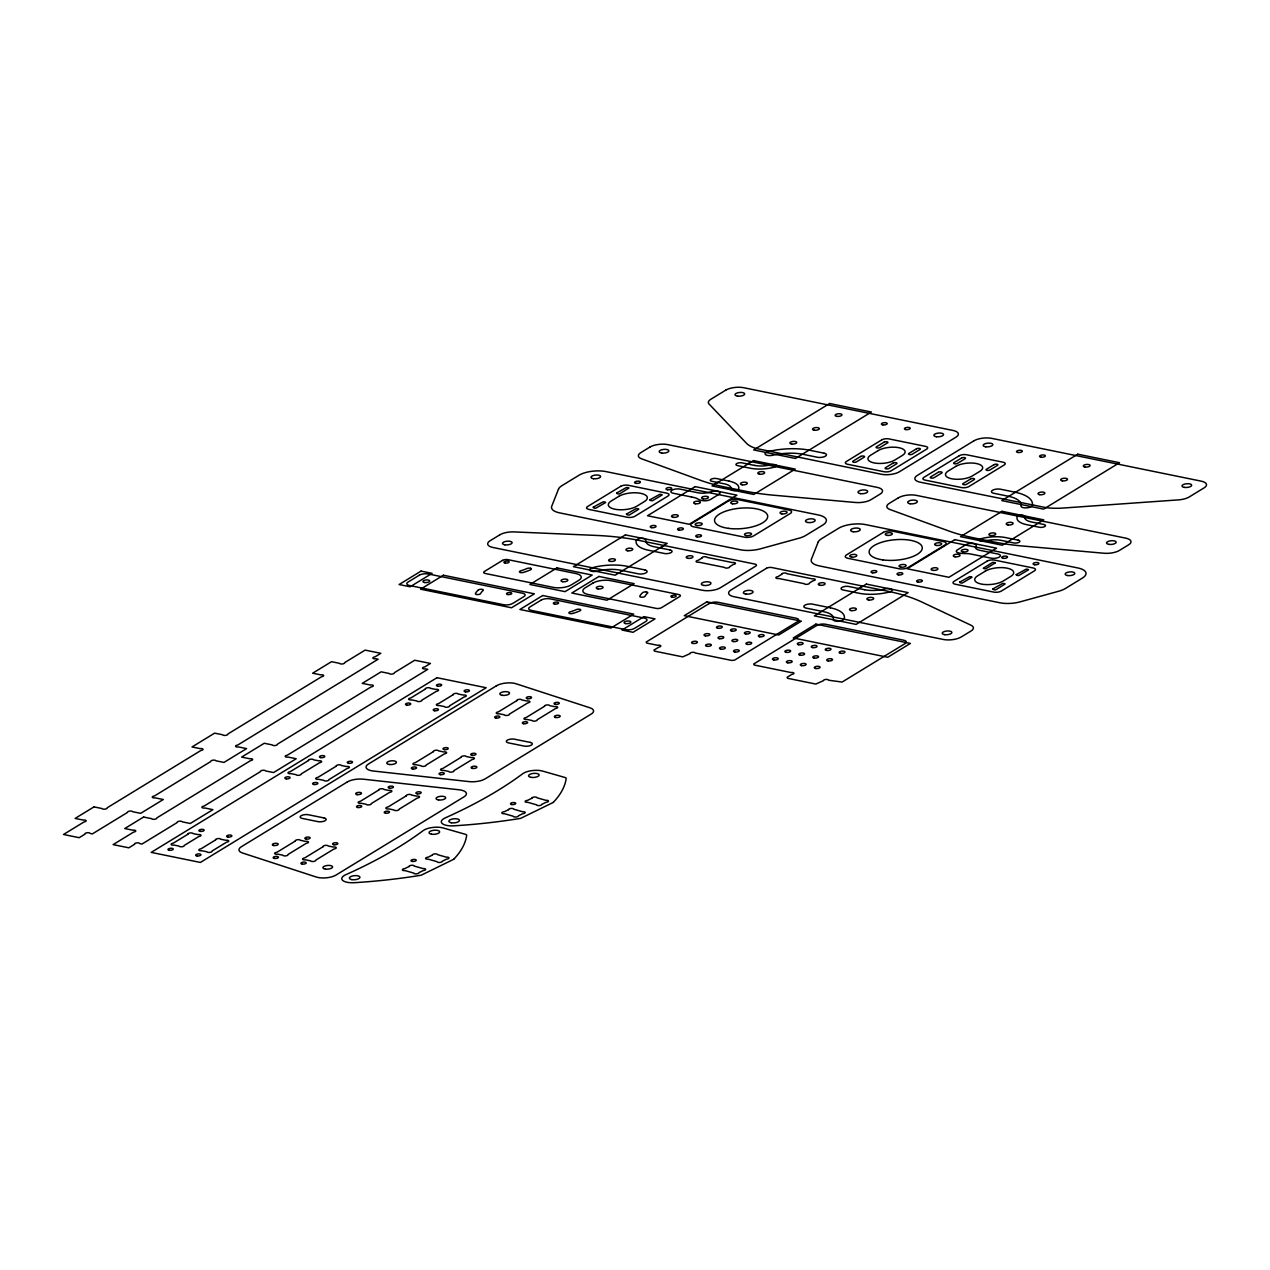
<?xml version="1.0" encoding="UTF-8"?>
<svg xmlns="http://www.w3.org/2000/svg" width="1270" height="1270" viewBox="0 0 1270 1270"><rect width="100%" height="100%" fill="white"/><g stroke="black" fill="none" stroke-linecap="round" stroke-linejoin="round"><path stroke-width="1.5" d="M713.994 484.489L717.391 482.409M747.554 463.979L751.316 461.677M660.352 547.846L664.115 545.544M858.901 588.391L862.663 586.089M691.515 496.983L673.259 493.252A5.81 2.238 -5 0 1 671.941 490.22A5.81 2.238 -5 0 1 680.037 489.109L698.294 492.839A10.446 4.016 -5 0 0 710.74 491.823A5.81 2.238 -5 0 1 718.312 491.426A5.81 2.238 -5 0 1 718.979 494.3L710.517 499.475A5.81 2.238 -5 0 1 702.675 500.634L701.802 500.459A16.129 6.207 -5 0 1 699.167 499.681L696.039 498.062A42.116 16.192 -5 0 0 691.499 496.983M995.267 562.848L985.869 568.754A3.08 1.191 -5 0 1 983.282 568.277L992.68 562.388A3.08 1.191 -5 0 1 995.251 562.864M357.06 794.575A4.683 1.794 -5 0 1 356.616 794.48M273.828 845.502A2.905 1.111 -5 0 1 273.844 843.55A2.905 1.111 -5 0 1 278.193 844.201A2.905 1.111 -5 0 1 273.828 845.502A4.683 1.794 -5 0 1 273.32 845.391M472.551 768.413A2.905 1.111 -5 0 1 472.567 766.477A2.905 1.111 -5 0 1 476.901 767.128A2.905 1.111 -5 0 1 472.551 768.413A4.683 1.794 -5 0 1 472.043 768.318M555.847 717.502A2.905 1.111 -5 0 1 555.863 715.55A2.905 1.111 -5 0 1 560.213 716.201A2.905 1.111 -5 0 1 555.847 717.502A4.683 1.794 -5 0 1 555.339 717.391M593.233 507.301L593.392 507.651A3.08 1.191 -5 0 0 595.836 508.206L605.663 502.491A3.08 1.191 -5 0 0 603.139 501.84L593.312 507.127M616.664 493.014L616.918 493.458A3.08 1.191 -5 0 0 619.522 493.935L628.92 488.045A3.08 1.191 -5 0 0 626.316 487.569L616.664 493.014M626.475 514.08L626.729 514.525A3.08 1.191 -5 0 0 629.333 515.001L638.826 509.191A3.08 1.191 -5 0 0 636.127 508.635L626.475 514.08M649.875 499.808L650.034 500.158A3.08 1.191 -5 0 0 652.478 500.713L662.241 494.903A3.08 1.191 -5 0 0 659.781 494.347L649.875 499.808M959.675 582.136L959.834 582.486A3.08 1.191 -5 0 0 962.279 583.041L972.026 577.231A3.08 1.191 -5 0 0 969.581 576.675L959.675 582.136M992.902 588.915L993.172 589.359A3.08 1.191 -5 0 0 995.759 589.836L1005.173 583.946A3.08 1.191 -5 0 0 1002.57 583.47L992.902 588.915M1016.238 574.627L1016.381 574.977A3.08 1.191 -5 0 0 1018.842 575.532L1028.589 569.722A3.08 1.191 -5 0 0 1026.144 569.166L1016.238 574.627M558.498 489.14L551.751 506.19A19.415 7.461 -5 0 0 559.562 512.858L740.267 549.751A19.415 7.461 -5 0 0 760.476 548.815L798.941 538.242A19.415 7.461 -5 0 0 805.736 535.464L822.738 525.082A19.415 7.461 -5 0 0 818.34 514.969L605.901 471.583A19.415 7.461 -5 0 0 578.898 475.297L561.911 485.68A19.415 7.461 -5 0 0 558.498 489.14M818.134 542.163L811.403 559.229A19.415 7.461 -5 0 0 819.198 565.88L999.919 602.774A19.415 7.461 -5 0 0 1020.127 601.853L1058.593 591.264A19.415 7.461 -5 0 0 1065.387 588.502L1082.373 578.104A19.415 7.461 -5 0 0 1077.992 567.992L865.553 524.605A19.415 7.461 -5 0 0 838.533 528.32L821.547 538.702A19.415 7.461 -5 0 0 818.134 542.163M421.053 571.103L399.097 584.533L410.131 586.772L432.086 573.357L421.053 571.103M419.291 575.199L407.972 582.12A6.477 2.492 -5 0 0 409.432 585.486L503.618 604.726A6.477 2.492 -5 0 0 512.62 603.488L523.938 596.582A6.477 2.492 -5 0 0 522.478 593.201L428.292 573.976A6.477 2.492 -5 0 0 419.291 575.199M725.694 390.192L710.755 399.32A12.938 4.969 -5 0 0 709.025 403.987L746.554 443.341A38.814 14.922 -5 0 0 755.809 448.373L881.364 474.25A12.938 4.969 -5 0 0 899.382 471.773L955.929 437.197A12.938 4.969 -5 0 0 953.008 430.451L743.712 387.715A12.938 4.969 -5 0 0 725.694 390.192M499.808 534.829L490.109 540.75A12.938 4.969 -5 0 0 493.03 547.497L702.326 590.248A12.938 4.969 -5 0 0 720.344 587.772L755.777 566.102A3.889 1.492 -5 0 0 754.904 564.086L639.429 540.496A148.812 57.182 -5 0 0 595.709 535.4L514.001 531.908A12.938 4.969 -5 0 0 499.808 534.829M649.859 447.103L640.794 452.644A12.938 4.969 -5 0 0 641.572 458.803L700.214 480.203A148.812 57.182 -5 0 0 724.837 487.013L744.776 491.077A148.812 57.182 -5 0 0 773.779 495.221L855.535 502.491A12.938 4.969 -5 0 0 871.014 499.666L880.094 494.109A12.938 4.969 -5 0 0 877.157 487.362L667.861 444.627A12.938 4.969 -5 0 0 649.859 447.103M443.389 575.231L420.56 589.185L511.524 607.774L534.368 593.82L443.389 575.231M93.98 806.894L75.136 818.42L83.169 820.055A2.588 1 -5 0 1 86.122 820.658A2.588 1 -5 0 1 83.995 821.96L63.5 834.485L79.2 837.692L85.011 834.136A2.588 1 -5 0 1 87.122 832.755A2.588 1 -5 0 1 90.091 833.453L92.345 833.914L127.54 812.403A2.588 1 -5 0 1 129.667 811.101A2.588 1 -5 0 1 132.636 811.705L140.668 813.34L163.29 799.513L155.257 797.877A2.588 1 -5 0 1 152.289 797.274A2.588 1 -5 0 1 154.432 795.972L210.836 761.492A2.588 1 -5 0 1 212.979 760.174A2.588 1 -5 0 1 215.932 760.793L223.965 762.429L246.586 748.601L238.554 746.95A2.588 1 -5 0 1 235.601 746.347A2.588 1 -5 0 1 237.728 745.045L378.127 659.225L375.856 658.749A2.588 1 -5 0 1 372.904 658.146A2.588 1 -5 0 1 375.031 656.844L380.809 653.304L365.125 650.113L344.63 662.638A2.588 1 -5 0 1 342.503 663.94A2.588 1 -5 0 1 339.534 663.337L331.502 661.686L312.658 673.211L320.691 674.846A2.588 1 -5 0 1 323.644 675.465A2.588 1 -5 0 1 321.516 676.767L227.759 734.076A2.588 1 -5 0 1 225.615 735.378A2.588 1 -5 0 1 222.663 734.774L214.63 733.139L192.008 746.966L200.041 748.601A2.588 1 -5 0 1 202.994 749.205A2.588 1 -5 0 1 200.866 750.506L107.109 807.831A2.588 1 -5 0 1 104.966 809.133A2.588 1 -5 0 1 102.013 808.53L93.98 806.894M620.681 486.331L587.565 506.555A5.429 2.095 -5 0 0 588.804 509.397L627.38 517.271A5.429 2.095 -5 0 0 634.952 516.239L668.052 495.998A5.429 2.095 -5 0 0 666.813 493.173L628.237 485.283A5.429 2.095 -5 0 0 620.681 486.331M502.507 560.403L484.41 571.468A3.889 1.492 -5 0 0 485.299 573.484L553.275 587.375A12.938 4.969 -5 0 0 571.278 584.899L578.818 580.295A12.938 4.969 -5 0 0 575.897 573.548L507.921 559.657A3.889 1.492 -5 0 0 502.507 560.403M618.808 496.364L611.267 500.983A15.78 6.064 -5 0 0 614.839 509.206A15.78 6.064 -5 0 0 636.81 506.19L644.35 501.586A15.78 6.064 -5 0 0 640.778 493.347A15.78 6.064 -5 0 0 618.808 496.364M143.605 817.023L124.762 828.548L132.778 830.183A2.588 1 -5 0 1 135.747 830.786A2.588 1 -5 0 1 133.604 832.088L113.125 844.613L128.826 847.82L134.636 844.264A2.588 1 -5 0 1 136.747 842.883A2.588 1 -5 0 1 139.716 843.597L141.97 844.058L177.165 822.547A2.588 1 -5 0 1 179.292 821.23A2.588 1 -5 0 1 182.261 821.849L190.278 823.484L212.9 809.657L204.883 808.006A2.588 1 -5 0 1 201.914 807.403A2.588 1 -5 0 1 204.041 806.101L260.461 771.62A2.588 1 -5 0 1 262.588 770.318A2.588 1 -5 0 1 265.557 770.922L273.59 772.557L296.212 758.73L288.179 757.095A2.588 1 -5 0 1 285.21 756.491A2.588 1 -5 0 1 287.353 755.19L427.752 669.353L425.482 668.893A2.588 1 -5 0 1 422.529 668.29A2.588 1 -5 0 1 424.656 666.988L430.435 663.448L414.734 660.241L394.256 672.767A2.588 1 -5 0 1 392.112 674.068A2.588 1 -5 0 1 389.16 673.465L381.127 671.83L362.283 683.355L370.316 684.99A2.588 1 -5 0 1 373.269 685.594A2.588 1 -5 0 1 371.142 686.895L277.368 744.204A2.588 1 -5 0 1 275.241 745.522A2.588 1 -5 0 1 272.288 744.918L264.255 743.267L241.633 757.095L249.666 758.746A2.588 1 -5 0 1 252.619 759.349A2.588 1 -5 0 1 250.492 760.651L156.734 817.959A2.588 1 -5 0 1 154.591 819.261A2.588 1 -5 0 1 151.638 818.658L143.605 817.023M557.006 567.896L529.892 584.47L565.055 591.645L592.169 575.072L557.006 567.896M829.627 403.511L753.681 449.929L795.449 458.454L871.379 412.036L829.627 403.511M695.15 486.616L647.51 515.747L689.261 524.272L736.902 495.157L695.15 486.616M625.427 534.892L573.421 566.674L615.172 575.199L667.179 543.417L625.427 534.892M753.523 460.581L712.041 485.934L753.808 494.459L795.274 469.106L753.523 460.581M542.734 595.519L519.906 609.489L610.886 628.063L633.714 614.108L542.734 595.519M541.163 600.091L529.86 607.012A6.477 2.492 -5 0 0 531.32 610.378L625.507 629.618A6.477 2.492 -5 0 0 634.508 628.38L645.827 621.475A6.477 2.492 -5 0 0 644.35 618.093L550.18 598.853A6.477 2.492 -5 0 0 541.163 600.091M598.948 576.453L571.833 593.026L606.996 600.202L634.111 583.644L598.948 576.453M436.991 677.704L151.209 852.392L200.39 862.441L486.172 687.737L436.991 677.704M592.82 583.152L585.279 587.756A12.938 4.969 -5 0 0 588.2 594.503L656.177 608.378A3.889 1.492 -5 0 0 661.575 607.647L679.672 596.582A3.889 1.492 -5 0 0 678.799 594.55L610.822 580.676A12.938 4.969 -5 0 0 592.82 583.152M728.742 500.825L691.88 523.367A6.477 2.492 -5 0 0 693.341 526.732L744.506 537.178A6.477 2.492 -5 0 0 753.507 535.956L790.385 513.413A6.477 2.492 -5 0 0 788.924 510.032L737.759 499.586A6.477 2.492 -5 0 0 728.742 500.825M187.865 834.263L173.276 843.169A2.588 1 -5 0 0 171.148 844.471A2.588 1 -5 0 0 174.101 845.09L179.165 846.122A2.588 1 -5 0 0 182.134 846.725A2.588 1 -5 0 0 184.261 845.423L198.85 836.501A2.588 1 -5 0 0 200.977 835.2A2.588 1 -5 0 0 198.025 834.596L192.961 833.565A2.588 1 -5 0 0 189.992 832.961A2.588 1 -5 0 0 187.865 834.263M308.515 760.508L290.147 771.731A2.588 1 -5 0 0 288.02 773.033A2.588 1 -5 0 0 290.989 773.636L296.053 774.668A2.588 1 -5 0 0 299.006 775.271A2.588 1 -5 0 0 301.149 773.97L319.5 762.746A2.588 1 -5 0 0 321.627 761.444A2.588 1 -5 0 0 318.675 760.841L313.595 759.809A2.588 1 -5 0 0 310.642 759.206A2.588 1 -5 0 0 308.515 760.508M425.386 689.054L410.797 697.976A2.588 1 -5 0 0 408.67 699.278A2.588 1 -5 0 0 411.623 699.881L416.703 700.913A2.588 1 -5 0 0 419.656 701.516A2.588 1 -5 0 0 421.783 700.214L436.372 691.309A2.588 1 -5 0 0 438.515 689.991A2.588 1 -5 0 0 435.546 689.388L430.482 688.356A2.588 1 -5 0 0 427.514 687.753A2.588 1 -5 0 0 425.386 689.054M215.598 839.914L201.009 848.836A2.588 1 -5 0 0 198.882 850.138A2.588 1 -5 0 0 201.835 850.741L206.899 851.773A2.588 1 -5 0 0 209.867 852.392A2.588 1 -5 0 0 211.995 851.075L226.584 842.169A2.588 1 -5 0 0 228.711 840.867A2.588 1 -5 0 0 225.758 840.264L220.694 839.216A2.588 1 -5 0 0 217.726 838.613A2.588 1 -5 0 0 215.598 839.914M336.248 766.175L317.881 777.383A2.588 1 -5 0 0 315.754 778.7A2.588 1 -5 0 0 318.706 779.304L323.786 780.336A2.588 1 -5 0 0 326.739 780.939A2.588 1 -5 0 0 328.866 779.637L347.234 768.413A2.588 1 -5 0 0 349.361 767.112A2.588 1 -5 0 0 346.408 766.508L341.328 765.477A2.588 1 -5 0 0 338.376 764.857A2.588 1 -5 0 0 336.248 766.175M453.12 694.722L438.531 703.644A2.588 1 -5 0 0 436.404 704.945A2.588 1 -5 0 0 439.356 705.548L444.436 706.58A2.588 1 -5 0 0 447.389 707.184A2.588 1 -5 0 0 449.517 705.882L464.106 696.96A2.588 1 -5 0 0 466.233 695.658A2.588 1 -5 0 0 463.28 695.055L458.216 694.023A2.588 1 -5 0 0 455.247 693.42A2.588 1 -5 0 0 453.12 694.722M881.729 439.88L846.296 461.55A5.175 1.984 -5 0 0 847.471 464.248L884.095 471.726A5.175 1.984 -5 0 0 891.302 470.741L926.735 449.072A5.175 1.984 -5 0 0 925.56 446.373L888.937 438.896A5.175 1.984 -5 0 0 881.729 439.88M860.631 456.486L853.091 461.089A2.175 0.826 -5 0 0 853.567 462.216A2.175 0.826 -5 0 0 856.583 461.804L864.124 457.2A2.175 0.826 -5 0 0 863.648 456.073A2.175 0.826 -5 0 0 860.631 456.486M883.999 442.198L876.459 446.802A2.175 0.826 -5 0 0 876.951 447.929A2.175 0.826 -5 0 0 879.967 447.516L887.508 442.912A2.175 0.826 -5 0 0 887.016 441.785A2.175 0.826 -5 0 0 883.999 442.198M701.897 558.07L698.246 560.308A2.588 1 -5 0 0 696.119 561.61A2.588 1 -5 0 0 699.072 562.213L724.551 567.42A2.588 1 -5 0 0 727.519 568.023A2.588 1 -5 0 0 729.647 566.722L733.298 564.483A2.588 1 -5 0 0 735.425 563.181A2.588 1 -5 0 0 732.472 562.578L706.993 557.371A2.588 1 -5 0 0 704.04 556.768A2.588 1 -5 0 0 701.897 558.07M878.253 450.548L870.712 455.168A14.875 5.715 -5 0 0 874.077 462.915A14.875 5.715 -5 0 0 894.778 460.073L902.319 455.47A14.875 5.715 -5 0 0 898.954 447.707A14.875 5.715 -5 0 0 878.253 450.548M496.411 685.8L368.506 763.984A12.938 4.969 -5 0 0 373.412 771.033L469.154 781.621A12.938 4.969 -5 0 0 485.188 778.843L591.121 714.105A12.938 4.969 -5 0 0 589.931 707.803L516.144 683.784A12.938 4.969 -5 0 0 496.411 685.8M347.297 781.971L241.379 846.725A12.938 4.969 -5 0 0 242.57 853.011L316.341 877.046A12.938 4.969 -5 0 0 336.09 875.014L463.979 796.846A12.938 4.969 -5 0 0 459.073 789.781L363.331 779.193A12.938 4.969 -5 0 0 347.297 781.971M893.064 463.106L885.523 467.725A2.175 0.826 -5 0 0 886.015 468.852A2.175 0.826 -5 0 0 889.032 468.439L896.572 463.82A2.175 0.826 -5 0 0 896.08 462.693A2.175 0.826 -5 0 0 893.064 463.106M916.448 448.818L908.907 453.422A2.175 0.826 -5 0 0 909.384 454.565A2.175 0.826 -5 0 0 912.4 454.136L919.94 449.532A2.175 0.826 -5 0 0 919.464 448.405A2.175 0.826 -5 0 0 916.448 448.818M643.969 616.633L622.014 630.047L633.031 632.301L655.003 618.871L643.969 616.633M433.467 751.586L415.115 762.794A2.588 1 -5 0 0 412.988 764.095A2.588 1 -5 0 0 415.941 764.715L421.021 765.746A2.588 1 -5 0 0 423.974 766.35A2.588 1 -5 0 0 426.101 765.048L444.468 753.824A2.588 1 -5 0 0 446.595 752.523A2.588 1 -5 0 0 443.643 751.919L438.563 750.872A2.588 1 -5 0 0 435.61 750.268A2.588 1 -5 0 0 433.467 751.586M516.779 700.659L498.411 711.883A2.588 1 -5 0 0 496.284 713.184A2.588 1 -5 0 0 499.253 713.788L504.317 714.819A2.588 1 -5 0 0 507.27 715.423A2.588 1 -5 0 0 509.413 714.121L527.764 702.897A2.588 1 -5 0 0 529.892 701.596A2.588 1 -5 0 0 526.939 700.992L521.875 699.961A2.588 1 -5 0 0 518.906 699.357A2.588 1 -5 0 0 516.779 700.659M295.354 841.026L276.987 852.249A2.588 1 -5 0 0 274.669 853.583A2.588 1 -5 0 0 277.797 854.154L282.861 855.186A2.588 1 -5 0 0 285.798 855.869A2.588 1 -5 0 0 287.957 854.519L306.34 843.28A2.588 1 -5 0 0 308.467 841.978A2.588 1 -5 0 0 305.514 841.375L300.434 840.327A2.588 1 -5 0 0 297.482 839.724A2.588 1 -5 0 0 295.354 841.026M378.746 790.051L360.299 801.338A2.588 1 -5 0 0 358.156 802.64A2.588 1 -5 0 0 361.124 803.243L366.189 804.275A2.588 1 -5 0 0 369.141 804.878A2.588 1 -5 0 0 371.284 803.577L389.699 792.321A2.588 1 -5 0 0 391.827 790.988A2.588 1 -5 0 0 388.731 790.432L383.873 789.432A2.588 1 -5 0 0 381.016 788.765A2.588 1 -5 0 0 378.746 790.051M706.882 601.853L684.26 615.68L778.732 634.984L801.354 621.157L706.882 601.853M973.836 440.865L917.289 475.44A12.938 4.969 -5 0 0 920.21 482.187L1046.337 507.698A38.814 14.922 -5 0 0 1063.307 508.032L1178.544 499.872A12.938 4.969 -5 0 0 1189.133 497.014L1204.071 487.886A12.938 4.969 -5 0 0 1201.15 481.139L991.838 438.388A12.938 4.969 -5 0 0 973.836 440.865M766.477 568.293L731.044 589.963A12.938 4.969 -5 0 0 733.965 596.709L943.261 639.445A12.938 4.969 -5 0 0 961.263 636.968L970.963 631.047A12.938 4.969 -5 0 0 971.026 625.237L921.687 601.964A148.812 57.182 -5 0 0 887.349 591.137L771.89 567.547A3.889 1.492 -5 0 0 766.477 568.293M709.152 603.552L646.192 642.048L646.636 643.049L657.479 645.271A2.588 1 -5 0 1 660.717 645.716A2.588 1 -5 0 1 658.876 647.097L653.971 650.097L654.415 651.097L682.673 656.876L690.023 653.653A2.588 1 -5 0 1 692.15 652.351A2.588 1 -5 0 1 695.119 652.955L731.917 660.479L734.616 660.098L797.576 621.617A6.477 2.492 -5 0 0 796.115 618.236L718.153 602.313A6.477 2.492 -5 0 0 709.152 603.552M461.2 757.237L442.817 768.477A2.588 1 -5 0 0 440.579 769.81A2.588 1 -5 0 0 443.706 770.382L448.77 771.414A2.588 1 -5 0 0 451.755 772.081A2.588 1 -5 0 0 453.834 770.699L472.202 759.492A2.588 1 -5 0 0 474.329 758.19A2.588 1 -5 0 0 471.361 757.571L466.296 756.539A2.588 1 -5 0 0 463.344 755.936A2.588 1 -5 0 0 461.2 757.237M544.56 706.279L526.145 717.534A2.588 1 -5 0 0 524.018 718.852A2.588 1 -5 0 0 526.971 719.455L532.051 720.487A2.588 1 -5 0 0 535.003 721.09A2.588 1 -5 0 0 537.146 719.788L555.593 708.501A2.588 1 -5 0 0 557.625 707.168A2.588 1 -5 0 0 554.53 706.628L549.672 705.644A2.588 1 -5 0 0 546.767 704.961A2.588 1 -5 0 0 544.56 706.279M959.294 455.724L923.861 477.393A5.175 1.984 -5 0 0 925.02 480.092L961.66 487.569A5.175 1.984 -5 0 0 968.851 486.585L1004.3 464.915A5.175 1.984 -5 0 0 1003.125 462.216L966.502 454.739A5.175 1.984 -5 0 0 959.294 455.724M323.088 846.693L304.721 857.917A2.588 1 -5 0 0 302.593 859.218A2.588 1 -5 0 0 305.546 859.822L310.626 860.854A2.588 1 -5 0 0 313.579 861.457A2.588 1 -5 0 0 315.706 860.155L334.073 848.947A2.588 1 -5 0 0 336.201 847.63A2.588 1 -5 0 0 333.248 847.026L328.168 845.995A2.588 1 -5 0 0 325.215 845.391A2.588 1 -5 0 0 323.088 846.693M406.384 795.766L388.017 806.99A2.588 1 -5 0 0 385.889 808.292A2.588 1 -5 0 0 388.858 808.911L393.922 809.942A2.588 1 -5 0 0 396.875 810.546A2.588 1 -5 0 0 399.018 809.244L417.37 798.02A2.588 1 -5 0 0 419.497 796.719A2.588 1 -5 0 0 416.544 796.115L411.48 795.068A2.588 1 -5 0 0 408.511 794.464A2.588 1 -5 0 0 406.384 795.766M938.181 472.329L930.64 476.933A2.175 0.826 -5 0 0 931.132 478.06A2.175 0.826 -5 0 0 934.149 477.647L941.689 473.043A2.175 0.826 -5 0 0 941.197 471.916A2.175 0.826 -5 0 0 938.181 472.329M961.565 458.025L954.024 462.645A2.175 0.826 -5 0 0 954.516 463.772A2.175 0.826 -5 0 0 957.532 463.359L965.073 458.756A2.175 0.826 -5 0 0 964.581 457.613A2.175 0.826 -5 0 0 961.565 458.025M898.334 497.84L889.254 503.38A12.938 4.969 -5 0 0 890.048 509.54L948.674 530.939A148.812 57.182 -5 0 0 973.312 537.75L993.251 541.83A148.812 57.182 -5 0 0 1022.239 545.973L1104.011 553.244A12.938 4.969 -5 0 0 1119.489 550.402L1128.554 544.862A12.938 4.969 -5 0 0 1125.633 538.115L916.337 495.363A12.938 4.969 -5 0 0 898.334 497.84M955.818 466.392L948.277 470.995A14.875 5.715 -5 0 0 951.643 478.758A14.875 5.715 -5 0 0 972.344 475.917L979.884 471.313A14.875 5.715 -5 0 0 976.519 463.55A14.875 5.715 -5 0 0 955.818 466.392M781.685 574.357L778.018 576.596A2.588 1 -5 0 0 775.891 577.898A2.588 1 -5 0 0 778.859 578.501L804.323 583.708A2.588 1 -5 0 0 807.291 584.311A2.588 1 -5 0 0 809.419 583.009L813.07 580.771A2.588 1 -5 0 0 815.197 579.469A2.588 1 -5 0 0 812.244 578.866L786.765 573.659A2.588 1 -5 0 0 783.812 573.056A2.588 1 -5 0 0 781.685 574.357M883.317 532.384L846.455 554.926A6.477 2.492 -5 0 0 847.915 558.308L899.081 568.754A6.477 2.492 -5 0 0 908.098 567.515L944.959 544.973A6.477 2.492 -5 0 0 943.499 541.607L892.334 531.146A6.477 2.492 -5 0 0 883.317 532.384M970.629 478.949L963.089 483.553A2.175 0.826 -5 0 0 963.581 484.68A2.175 0.826 -5 0 0 966.597 484.267L974.138 479.663A2.175 0.826 -5 0 0 973.645 478.536A2.175 0.826 -5 0 0 970.629 478.949M993.997 464.661L986.457 469.265A2.175 0.826 -5 0 0 986.949 470.392A2.175 0.826 -5 0 0 989.965 469.979L997.506 465.376A2.175 0.826 -5 0 0 997.013 464.248A2.175 0.826 -5 0 0 993.997 464.661M1077.77 454.184L1001.824 500.602L1043.591 509.127L1119.521 462.709L1077.77 454.184M866.362 584.089L814.356 615.871L856.107 624.411L908.113 592.614L866.362 584.089M815.896 624.126L793.274 637.953L887.762 657.257L910.384 643.414L815.896 624.126M954.802 539.655L907.161 568.769L948.912 577.294L996.553 548.18L954.802 539.655M1001.998 511.318L960.517 536.67L1002.268 545.211L1043.749 519.859L1001.998 511.318M816.658 625.507L753.697 664.004L754.142 665.004L790.94 672.528A2.588 1 -5 0 1 793.909 673.132A2.588 1 -5 0 1 791.766 674.433L787.114 677.275L787.559 678.291L815.816 684.07L823.42 680.688A2.588 1 -5 0 1 825.865 679.45A2.588 1 -5 0 1 828.58 680.212L842.137 682.053L905.097 643.572A6.477 2.492 -5 0 0 903.637 640.191L825.659 624.269A6.477 2.492 -5 0 0 816.658 625.507M965.835 544.703L957.374 549.878A5.81 2.238 -5 0 0 958.437 552.863L959.294 553.037A16.129 6.207 -5 0 0 962.533 553.466L968.057 553.609A42.116 16.192 -5 0 1 972.963 554.466L991.235 558.181A5.81 2.238 -5 0 0 999.331 557.07A5.81 2.238 -5 0 0 998.014 554.038L979.757 550.307A10.446 4.016 -5 0 1 976.011 546.005A5.81 2.238 -5 0 0 973.217 543.481A5.81 2.238 -5 0 0 965.835 544.703M987.092 561.149L953.976 581.39A5.429 2.095 -5 0 0 955.215 584.216L993.791 592.106A5.429 2.095 -5 0 0 1001.347 591.058L1034.463 570.833A5.429 2.095 -5 0 0 1033.224 567.992L994.648 560.118A5.429 2.095 -5 0 0 987.092 561.149M985.218 571.198L977.678 575.802A15.78 6.064 -5 0 0 981.25 584.041A15.78 6.064 -5 0 0 1003.221 581.025L1010.761 576.405A15.78 6.064 -5 0 0 1007.189 568.182A15.78 6.064 -5 0 0 985.218 571.198M508.556 809.657L504.301 811.736A2.588 1 -5 0 0 501.809 812.959A2.588 1 -5 0 0 504.476 813.721L513.302 816.245A2.588 1 -5 0 0 515.969 817.007A2.588 1 -5 0 0 518.446 815.784L522.716 813.705A2.588 1 -5 0 0 525.193 812.482A2.588 1 -5 0 0 522.526 811.72L513.715 809.196A2.588 1 -5 0 0 511.048 808.434A2.588 1 -5 0 0 508.556 809.657M531.86 798.243L527.606 800.338A2.588 1 -5 0 0 525.113 801.545A2.588 1 -5 0 0 527.78 802.307L536.607 804.831A2.588 1 -5 0 0 539.274 805.593A2.588 1 -5 0 0 541.75 804.386L546.021 802.291A2.588 1 -5 0 0 548.497 801.084A2.588 1 -5 0 0 545.83 800.306L537.019 797.798A2.588 1 -5 0 0 534.352 797.036A2.588 1 -5 0 0 531.86 798.243M409.051 866.521L404.797 868.601A2.588 1 -5 0 0 402.304 869.823A2.588 1 -5 0 0 404.971 870.585L413.798 873.093A2.588 1 -5 0 0 416.465 873.871A2.588 1 -5 0 0 418.941 872.649L423.212 870.569A2.588 1 -5 0 0 425.688 869.347A2.588 1 -5 0 0 423.021 868.585L414.211 866.061A2.588 1 -5 0 0 411.543 865.299A2.588 1 -5 0 0 409.051 866.521M432.356 855.107L428.101 857.187A2.588 1 -5 0 0 425.609 858.409A2.588 1 -5 0 0 428.276 859.171L437.102 861.695A2.588 1 -5 0 0 439.769 862.457A2.588 1 -5 0 0 442.246 861.235L446.516 859.155A2.588 1 -5 0 0 448.993 857.933A2.588 1 -5 0 0 446.326 857.171L437.515 854.646A2.588 1 -5 0 0 434.848 853.884A2.588 1 -5 0 0 432.356 855.107M553.228 802.434L520.684 818.356A258.81 99.457 -5 0 1 453.723 825.833A12.938 4.969 -5 0 1 442.135 823.5A12.938 4.969 -5 0 1 445.23 817.896A449.453 172.72 -5 0 0 522.684 773.747A12.938 4.969 -5 0 1 542.655 771.096L564.928 777.478A3.889 1.492 -5 0 1 566.15 778.558A187.642 72.104 -5 0 1 553.228 802.434M453.723 859.282L421.18 875.221A258.81 99.457 -5 0 1 354.219 882.698A12.938 4.969 -5 0 1 342.63 880.364A12.938 4.969 -5 0 1 345.726 874.744A449.453 172.72 -5 0 0 423.18 830.612A12.938 4.969 -5 0 1 443.151 827.961L465.423 834.326A3.889 1.492 -5 0 1 466.646 835.406A187.642 72.104 -5 0 1 453.723 859.282M824.103 453.2L809.657 450.247A42.481 16.319 -5 0 0 768.493 451.501A5.715 2.191 -5 0 0 765.445 454.612A5.715 2.191 -5 0 0 772.906 455.231A31.051 11.938 -5 0 1 802.989 454.311L817.451 457.264A5.715 2.191 -5 0 0 825.405 456.184A5.715 2.191 -5 0 0 824.103 453.2M1014.873 492.157L1000.427 489.204A5.715 2.191 -5 0 0 992.473 490.299A5.715 2.191 -5 0 0 993.759 493.268L1008.221 496.221A31.051 11.938 -5 0 1 1020.985 505.889A5.715 2.191 -5 0 0 1026.239 507.873A5.715 2.191 -5 0 0 1032.351 505.381A42.481 16.319 -5 0 0 1014.873 492.157M754.618 465.423L742.061 462.851A3.889 1.492 -5 0 0 736.648 463.598A3.889 1.492 -5 0 0 737.537 465.614L750.094 468.185A23.797 9.144 -5 0 0 774.176 467.217A3.889 1.492 -5 0 0 776.002 465.09A3.889 1.492 -5 0 0 770.842 464.772A16.018 6.159 -5 0 1 754.618 465.423M1043.908 524.494L1031.335 521.938A16.018 6.159 -5 0 1 1024.826 516.636A3.889 1.492 -5 0 0 1021.461 515.223A3.889 1.492 -5 0 0 1017.143 516.842A23.797 9.144 -5 0 0 1026.827 524.7L1039.384 527.256A3.889 1.492 -5 0 0 1044.781 526.526A3.889 1.492 -5 0 0 1043.908 524.494M728.98 481.092L716.423 478.52A3.889 1.492 -5 0 0 711.025 479.266A3.889 1.492 -5 0 0 711.899 481.298L724.456 483.854A16.018 6.159 -5 0 1 730.964 489.14A3.889 1.492 -5 0 0 734.33 490.569A3.889 1.492 -5 0 0 738.648 488.95A23.797 9.144 -5 0 0 728.98 481.092M1018.27 540.163L1005.713 537.607A23.797 9.144 -5 0 0 981.615 538.559A3.889 1.492 -5 0 0 979.789 540.687A3.889 1.492 -5 0 0 984.949 541.02A16.018 6.159 -5 0 1 1001.189 540.369L1013.746 542.941A3.889 1.492 -5 0 0 1019.143 542.195A3.889 1.492 -5 0 0 1018.27 540.163M670.068 549.989L654.209 546.751A20.256 7.779 -5 0 1 645.986 540.067A4.905 1.889 -5 0 0 641.731 538.289A4.905 1.889 -5 0 0 636.286 540.337A30.067 11.557 -5 0 0 648.494 550.243L664.353 553.482A4.905 1.889 -5 0 0 671.179 552.545A4.905 1.889 -5 0 0 670.068 549.989M864.632 589.725L848.773 586.486A4.905 1.889 -5 0 0 841.947 587.423A4.905 1.889 -5 0 0 843.058 589.978L858.917 593.217A30.067 11.557 -5 0 0 889.333 592.01A4.905 1.889 -5 0 0 891.651 589.312A4.905 1.889 -5 0 0 885.126 588.915A20.256 7.779 -5 0 1 864.632 589.725M644.827 569.913L626.951 566.261A33.893 13.017 -5 0 0 592.661 567.626A5.524 2.127 -5 0 0 590.058 570.659A5.524 2.127 -5 0 0 597.408 571.119A22.844 8.779 -5 0 1 620.506 570.198L638.397 573.85A5.524 2.127 -5 0 0 646.081 572.802A5.524 2.127 -5 0 0 644.827 569.913M830.405 607.806L812.53 604.155A5.524 2.127 -5 0 0 804.831 605.218A5.524 2.127 -5 0 0 806.085 608.092L823.96 611.743A22.844 8.779 -5 0 1 833.247 619.284A5.524 2.127 -5 0 0 838.025 621.3A5.524 2.127 -5 0 0 844.169 618.998A33.893 13.017 -5 0 0 830.405 607.806M530.177 742.394L514.493 739.188A5.175 1.984 -5 0 0 507.286 740.172A5.175 1.984 -5 0 0 508.46 742.871L524.145 746.077A5.175 1.984 -5 0 0 531.352 745.093A5.175 1.984 -5 0 0 530.177 742.394M324.041 817.943L308.34 814.737A5.175 1.984 -5 0 0 301.133 815.737A5.175 1.984 -5 0 0 302.308 818.436L318.008 821.642A5.175 1.984 -5 0 0 325.199 820.642A5.175 1.984 -5 0 0 324.041 817.943M1062.403 480.87A3.461 1.333 -5 0 0 1067.514 479.298A3.461 1.333 -5 0 0 1062.291 478.568A3.461 1.333 -5 0 0 1062.403 480.87M1085.024 467.042A3.461 1.333 -5 0 0 1090.136 465.471A3.461 1.333 -5 0 0 1084.913 464.741A3.461 1.333 -5 0 0 1085.024 467.042M1039.781 494.697A3.461 1.333 -5 0 0 1044.908 493.125A3.461 1.333 -5 0 0 1039.67 492.395A3.461 1.333 -5 0 0 1039.781 494.697M1184.529 487.41A4.858 1.857 -5 0 0 1191.704 485.203A4.858 1.857 -5 0 0 1184.37 484.172A4.858 1.857 -5 0 0 1184.529 487.41M985.695 446.802A4.858 1.857 -5 0 0 992.87 444.595A4.858 1.857 -5 0 0 985.536 443.579A4.858 1.857 -5 0 0 985.695 446.802M1041.051 457.184A2.905 1.111 -5 0 0 1045.353 455.867A2.905 1.111 -5 0 0 1040.956 455.247A2.905 1.111 -5 0 0 1041.051 457.184M1018.016 452.485A2.905 1.111 -5 0 0 1022.334 451.167A2.905 1.111 -5 0 0 1017.921 450.548A2.905 1.111 -5 0 0 1018.016 452.485M905.923 429.593A2.905 1.111 -5 0 0 910.225 428.276A2.905 1.111 -5 0 0 905.827 427.657A2.905 1.111 -5 0 0 905.923 429.593M882.904 424.894A2.905 1.111 -5 0 0 887.206 423.577A2.905 1.111 -5 0 0 882.809 422.958A2.905 1.111 -5 0 0 882.904 424.894M936.387 436.737A4.858 1.857 -5 0 0 943.562 434.531A4.858 1.857 -5 0 0 936.228 433.499A4.858 1.857 -5 0 0 936.387 436.737M737.553 396.129A4.858 1.857 -5 0 0 744.728 393.922A4.858 1.857 -5 0 0 737.394 392.89A4.858 1.857 -5 0 0 737.553 396.129M791.639 444.024A3.461 1.333 -5 0 0 796.766 442.452A3.461 1.333 -5 0 0 791.528 441.722A3.461 1.333 -5 0 0 791.639 444.024M836.882 416.369A3.461 1.333 -5 0 0 841.994 414.798A3.461 1.333 -5 0 0 836.771 414.068A3.461 1.333 -5 0 0 836.882 416.369M814.26 430.197A3.461 1.333 -5 0 0 819.372 428.625A3.461 1.333 -5 0 0 814.149 427.895A3.461 1.333 -5 0 0 814.26 430.197M910.177 503.777A4.858 1.857 -5 0 0 917.353 501.571A4.858 1.857 -5 0 0 910.019 500.555A4.858 1.857 -5 0 0 910.177 503.777M990.663 535.543A3.461 1.333 -5 0 0 995.775 533.971A3.461 1.333 -5 0 0 990.552 533.241A3.461 1.333 -5 0 0 990.663 535.543M1007.999 524.954A3.461 1.333 -5 0 0 1013.127 523.367A3.461 1.333 -5 0 0 1007.888 522.637A3.461 1.333 -5 0 0 1007.999 524.954M1109.012 544.385A4.858 1.857 -5 0 0 1116.187 542.179A4.858 1.857 -5 0 0 1108.853 541.163A4.858 1.857 -5 0 0 1109.012 544.385M661.702 453.041A4.858 1.857 -5 0 0 668.877 450.834A4.858 1.857 -5 0 0 661.559 449.802A4.858 1.857 -5 0 0 661.702 453.041M759.539 474.202A3.461 1.333 -5 0 0 764.651 472.631A3.461 1.333 -5 0 0 759.428 471.9A3.461 1.333 -5 0 0 759.539 474.202M742.188 484.807A3.461 1.333 -5 0 0 747.316 483.235A3.461 1.333 -5 0 0 742.077 482.505A3.461 1.333 -5 0 0 742.188 484.807M860.536 493.649A4.858 1.857 -5 0 0 867.712 491.442A4.858 1.857 -5 0 0 860.393 490.411A4.858 1.857 -5 0 0 860.536 493.649M963.009 551.926A3.429 1.318 -5 0 0 968.073 550.37A3.429 1.318 -5 0 0 962.898 549.64A3.429 1.318 -5 0 0 963.009 551.926M872.538 572.786A2.905 1.111 -5 0 0 876.856 571.468A2.905 1.111 -5 0 0 872.458 570.849A2.905 1.111 -5 0 0 872.538 572.786M1067.641 575.548A4.858 1.857 -5 0 0 1074.817 573.341A4.858 1.857 -5 0 0 1067.498 572.325A4.858 1.857 -5 0 0 1067.641 575.548M918.099 582.073A2.905 1.111 -5 0 0 922.401 580.739A2.905 1.111 -5 0 0 918.004 580.136A2.905 1.111 -5 0 0 918.099 582.073M898.541 574.913A2.905 1.111 -5 0 0 902.843 573.595A2.905 1.111 -5 0 0 898.446 572.976A2.905 1.111 -5 0 0 898.541 574.913M1003.221 558.324A2.905 1.111 -5 0 0 1007.523 557.006A2.905 1.111 -5 0 0 1003.125 556.387A2.905 1.111 -5 0 0 1003.221 558.324M853.107 531.733A4.858 1.857 -5 0 0 860.282 529.526A4.858 1.857 -5 0 0 852.964 528.51A4.858 1.857 -5 0 0 853.107 531.733M1034.605 564.737A2.905 1.111 -5 0 0 1038.924 563.42A2.905 1.111 -5 0 0 1034.526 562.8A2.905 1.111 -5 0 0 1034.605 564.737M887.095 535.384A3.556 1.365 -5 0 0 892.365 533.765A3.556 1.365 -5 0 0 886.984 533.003A3.556 1.365 -5 0 0 887.095 535.384M851.551 557.101A3.556 1.365 -5 0 0 856.821 555.482A3.556 1.365 -5 0 0 851.44 554.736A3.556 1.365 -5 0 0 851.551 557.101M900.89 567.182A3.556 1.365 -5 0 0 906.145 565.563A3.556 1.365 -5 0 0 900.763 564.817A3.556 1.365 -5 0 0 900.89 567.182M936.434 545.449A3.556 1.365 -5 0 0 941.689 543.83A3.556 1.365 -5 0 0 936.323 543.084A3.556 1.365 -5 0 0 936.434 545.449M882.84 559.895A26.654 10.239 -5 0 0 922.274 547.783A26.654 10.239 -5 0 0 881.999 542.163A26.654 10.239 -5 0 0 882.84 559.895M955.04 556.8A3.429 1.318 -5 0 0 960.104 555.244A3.429 1.318 -5 0 0 954.929 554.514A3.429 1.318 -5 0 0 955.04 556.8M932.863 570.357A3.429 1.318 -5 0 0 937.943 568.785A3.429 1.318 -5 0 0 932.751 568.071A3.429 1.318 -5 0 0 932.863 570.357M673.211 517.319A3.429 1.318 -5 0 0 678.291 515.763A3.429 1.318 -5 0 0 673.116 515.048A3.429 1.318 -5 0 0 673.211 517.319M695.389 503.777A3.429 1.318 -5 0 0 700.453 502.221A3.429 1.318 -5 0 0 695.277 501.491A3.429 1.318 -5 0 0 695.389 503.777M728.266 528.336A26.654 10.239 -5 0 0 767.699 516.223A26.654 10.239 -5 0 0 727.424 510.603A26.654 10.239 -5 0 0 728.266 528.336M732.52 503.809A3.556 1.365 -5 0 0 737.791 502.19A3.556 1.365 -5 0 0 732.409 501.444A3.556 1.365 -5 0 0 732.52 503.809M696.976 525.542A3.556 1.365 -5 0 0 702.246 523.923A3.556 1.365 -5 0 0 696.865 523.176A3.556 1.365 -5 0 0 696.976 525.542M746.3 535.607A3.556 1.365 -5 0 0 751.57 534.003A3.556 1.365 -5 0 0 746.188 533.241A3.556 1.365 -5 0 0 746.3 535.607M781.86 513.89A3.556 1.365 -5 0 0 787.114 512.27A3.556 1.365 -5 0 0 781.748 511.524A3.556 1.365 -5 0 0 781.86 513.89M636.079 483.346A2.905 1.111 -5 0 0 640.397 482.028A2.905 1.111 -5 0 0 636 481.409A2.905 1.111 -5 0 0 636.079 483.346M808.006 522.526A4.858 1.857 -5 0 0 815.181 520.319A4.858 1.857 -5 0 0 807.847 519.287A4.858 1.857 -5 0 0 808.006 522.526M667.48 489.76A2.905 1.111 -5 0 0 671.782 488.442A2.905 1.111 -5 0 0 667.385 487.823A2.905 1.111 -5 0 0 667.48 489.76M679.053 530.098A2.905 1.111 -5 0 0 683.371 528.764A2.905 1.111 -5 0 0 678.974 528.161A2.905 1.111 -5 0 0 679.053 530.098M651.748 527.669A2.905 1.111 -5 0 0 656.066 526.351A2.905 1.111 -5 0 0 651.669 525.732A2.905 1.111 -5 0 0 651.748 527.669M593.471 478.711A4.858 1.857 -5 0 0 600.646 476.504A4.858 1.857 -5 0 0 593.312 475.488A4.858 1.857 -5 0 0 593.471 478.711M697.246 536.988A2.905 1.111 -5 0 0 701.548 535.67A2.905 1.111 -5 0 0 697.151 535.051A2.905 1.111 -5 0 0 697.246 536.988M703.358 498.904A3.429 1.318 -5 0 0 708.438 497.332A3.429 1.318 -5 0 0 703.262 496.618A3.429 1.318 -5 0 0 703.358 498.904M868.616 600.011A3.461 1.333 -5 0 0 873.728 598.44A3.461 1.333 -5 0 0 868.505 597.71A3.461 1.333 -5 0 0 868.616 600.011M851.265 610.616A3.461 1.333 -5 0 0 856.393 609.028A3.461 1.333 -5 0 0 851.17 608.314A3.461 1.333 -5 0 0 851.265 610.616M745.903 594.058A4.858 1.857 -5 0 0 753.078 591.852A4.858 1.857 -5 0 0 745.744 590.82A4.858 1.857 -5 0 0 745.903 594.058M944.737 634.667A4.858 1.857 -5 0 0 951.913 632.46A4.858 1.857 -5 0 0 944.594 631.428A4.858 1.857 -5 0 0 944.737 634.667M820.055 585.311A3.429 1.318 -5 0 0 825.135 583.755A3.429 1.318 -5 0 0 819.944 583.025A3.429 1.318 -5 0 0 820.055 585.311M687.959 558.34A3.429 1.318 -5 0 0 693.023 556.768A3.429 1.318 -5 0 0 687.848 556.054A3.429 1.318 -5 0 0 687.959 558.34M504.968 544.846A4.858 1.857 -5 0 0 512.143 542.639A4.858 1.857 -5 0 0 504.825 541.623A4.858 1.857 -5 0 0 504.968 544.846M703.802 585.454A4.858 1.857 -5 0 0 710.978 583.247A4.858 1.857 -5 0 0 703.659 582.231A4.858 1.857 -5 0 0 703.802 585.454M610.33 561.403A3.461 1.333 -5 0 0 615.458 559.832A3.461 1.333 -5 0 0 610.235 559.102A3.461 1.333 -5 0 0 610.33 561.403M627.682 550.799A3.461 1.333 -5 0 0 632.793 549.227A3.461 1.333 -5 0 0 627.57 548.497A3.461 1.333 -5 0 0 627.682 550.799M720.852 649.145A2.905 1.111 -5 0 0 725.313 647.906A2.905 1.111 -5 0 0 721.074 647.176A2.905 1.111 -5 0 0 720.852 649.145M719.344 638.683A2.905 1.111 -5 0 0 723.805 637.461A2.905 1.111 -5 0 0 719.566 636.73A2.905 1.111 -5 0 0 719.344 638.683M731.774 631.079A2.905 1.111 -5 0 0 736.235 629.856A2.905 1.111 -5 0 0 732.012 629.126A2.905 1.111 -5 0 0 731.774 631.079M745.728 633.936A2.905 1.111 -5 0 0 750.189 632.698A2.905 1.111 -5 0 0 745.966 631.968A2.905 1.111 -5 0 0 745.728 633.936M733.298 641.54A2.905 1.111 -5 0 0 737.759 640.302A2.905 1.111 -5 0 0 733.52 639.572A2.905 1.111 -5 0 0 733.298 641.54M706.898 646.287A2.905 1.111 -5 0 0 711.359 645.065A2.905 1.111 -5 0 0 707.12 644.334A2.905 1.111 -5 0 0 706.898 646.287M734.806 651.986A2.905 1.111 -5 0 0 739.267 650.764A2.905 1.111 -5 0 0 735.028 650.034A2.905 1.111 -5 0 0 734.806 651.986M705.39 635.841A2.905 1.111 -5 0 0 709.851 634.603A2.905 1.111 -5 0 0 705.612 633.873A2.905 1.111 -5 0 0 705.39 635.841M717.82 628.237A2.905 1.111 -5 0 0 722.297 626.999A2.905 1.111 -5 0 0 718.058 626.269A2.905 1.111 -5 0 0 717.82 628.237M759.682 636.778A2.905 1.111 -5 0 0 764.143 635.556A2.905 1.111 -5 0 0 759.92 634.825A2.905 1.111 -5 0 0 759.682 636.778M747.252 644.382A2.905 1.111 -5 0 0 751.713 643.16A2.905 1.111 -5 0 0 747.474 642.429A2.905 1.111 -5 0 0 747.252 644.382M692.944 643.445A2.905 1.111 -5 0 0 697.405 642.207A2.905 1.111 -5 0 0 693.166 641.477A2.905 1.111 -5 0 0 692.944 643.445M815.626 668.496A2.905 1.111 -5 0 0 820.087 667.274A2.905 1.111 -5 0 0 815.848 666.544A2.905 1.111 -5 0 0 815.626 668.496M786.209 652.336A2.905 1.111 -5 0 0 790.67 651.113A2.905 1.111 -5 0 0 786.432 650.383A2.905 1.111 -5 0 0 786.209 652.336M798.655 644.731A2.905 1.111 -5 0 0 803.116 643.509A2.905 1.111 -5 0 0 798.878 642.779A2.905 1.111 -5 0 0 798.655 644.731M840.518 653.288A2.905 1.111 -5 0 0 844.979 652.05A2.905 1.111 -5 0 0 840.74 651.319A2.905 1.111 -5 0 0 840.518 653.288M828.072 660.892A2.905 1.111 -5 0 0 832.533 659.67A2.905 1.111 -5 0 0 828.294 658.924A2.905 1.111 -5 0 0 828.072 660.892M773.763 659.94A2.905 1.111 -5 0 0 778.224 658.717A2.905 1.111 -5 0 0 774.001 657.987A2.905 1.111 -5 0 0 773.763 659.94M801.672 665.639A2.905 1.111 -5 0 0 806.132 664.416A2.905 1.111 -5 0 0 801.894 663.686A2.905 1.111 -5 0 0 801.672 665.639M800.163 655.193A2.905 1.111 -5 0 0 804.624 653.971A2.905 1.111 -5 0 0 800.386 653.225A2.905 1.111 -5 0 0 800.163 655.193M812.609 647.589A2.905 1.111 -5 0 0 817.07 646.351A2.905 1.111 -5 0 0 812.832 645.62A2.905 1.111 -5 0 0 812.609 647.589M826.564 650.431A2.905 1.111 -5 0 0 831.024 649.208A2.905 1.111 -5 0 0 826.786 648.478A2.905 1.111 -5 0 0 826.564 650.431M814.118 658.035A2.905 1.111 -5 0 0 818.578 656.812A2.905 1.111 -5 0 0 814.34 656.082A2.905 1.111 -5 0 0 814.118 658.035M787.717 662.797A2.905 1.111 -5 0 0 792.178 661.575A2.905 1.111 -5 0 0 787.94 660.844A2.905 1.111 -5 0 0 787.717 662.797M530.638 568.309A2.683 1.032 -5 0 0 526.844 568.579A29.099 11.176 -5 0 1 520.795 570.786A2.683 1.032 -5 0 0 519.779 572.278A2.683 1.032 -5 0 0 523.431 572.405A34.48 13.256 -5 0 0 530.59 569.785A2.683 1.032 -5 0 0 530.638 568.309M562.769 581.708A3.429 1.318 -5 0 0 567.849 580.136A3.429 1.318 -5 0 0 562.658 579.422A3.429 1.318 -5 0 0 562.769 581.708M505.254 563.07A2.651 1.016 -5 0 0 509.175 561.864A2.651 1.016 -5 0 0 505.174 561.308A2.651 1.016 -5 0 0 505.254 563.07M672.274 597.186A2.651 1.016 -5 0 0 676.196 595.979A2.651 1.016 -5 0 0 672.179 595.408A2.651 1.016 -5 0 0 672.274 597.186M598.011 588.899A3.429 1.318 -5 0 0 603.091 587.343A3.429 1.318 -5 0 0 597.9 586.613A3.429 1.318 -5 0 0 598.011 588.899M478.282 590.042A34.433 13.24 -5 0 0 475.44 593.534A2.651 1.016 -5 0 0 477.536 594.582A2.651 1.016 -5 0 0 480.631 593.534A29.131 11.192 -5 0 1 483.029 590.582A2.651 1.016 -5 0 0 481.822 589.296A2.651 1.016 -5 0 0 478.282 590.042M424.688 582.533A3.429 1.318 -5 0 0 429.768 580.977A3.429 1.318 -5 0 0 424.577 580.263A3.429 1.318 -5 0 0 424.688 582.533M507.857 594.55A2.651 1.016 -5 0 0 511.778 593.344A2.651 1.016 -5 0 0 507.778 592.788A2.651 1.016 -5 0 0 507.857 594.55M554.688 604.107A2.651 1.016 -5 0 0 558.609 602.901A2.651 1.016 -5 0 0 554.609 602.345A2.651 1.016 -5 0 0 554.688 604.107M625.792 623.602A3.429 1.318 -5 0 0 630.872 622.046A3.429 1.318 -5 0 0 625.681 621.332A3.429 1.318 -5 0 0 625.792 623.602M572.833 613.426A34.433 13.24 -5 0 0 579.993 610.806A2.651 1.016 -5 0 0 580.041 609.362A2.651 1.016 -5 0 0 576.294 609.632A29.131 11.192 -5 0 1 570.23 611.838A2.651 1.016 -5 0 0 569.23 613.299A2.651 1.016 -5 0 0 572.833 613.426M646.239 591.915A2.683 1.032 -5 0 0 642.652 592.661A34.48 13.256 -5 0 0 639.81 596.17A2.683 1.032 -5 0 0 641.937 597.233A2.683 1.032 -5 0 0 645.081 596.17A29.099 11.176 -5 0 1 647.478 593.217A2.683 1.032 -5 0 0 646.239 591.915M437.769 686.181A2.651 1.016 -5 0 0 441.69 684.975A2.651 1.016 -5 0 0 437.69 684.419A2.651 1.016 -5 0 0 437.769 686.181M465.503 691.848A2.651 1.016 -5 0 0 469.424 690.642A2.651 1.016 -5 0 0 465.407 690.07A2.651 1.016 -5 0 0 465.503 691.848M406.844 705.072A2.651 1.016 -5 0 0 410.781 703.866A2.651 1.016 -5 0 0 406.765 703.31A2.651 1.016 -5 0 0 406.844 705.072M434.578 710.74A2.651 1.016 -5 0 0 438.499 709.533A2.651 1.016 -5 0 0 434.499 708.977A2.651 1.016 -5 0 0 434.578 710.74M320.881 757.634A2.651 1.016 -5 0 0 324.818 756.428A2.651 1.016 -5 0 0 320.802 755.856A2.651 1.016 -5 0 0 320.881 757.634M348.615 763.286A2.651 1.016 -5 0 0 352.552 762.079A2.651 1.016 -5 0 0 348.536 761.524A2.651 1.016 -5 0 0 348.615 763.286M286.21 778.827A2.651 1.016 -5 0 0 290.131 777.621A2.651 1.016 -5 0 0 286.115 777.065A2.651 1.016 -5 0 0 286.21 778.827M313.928 784.495A2.651 1.016 -5 0 0 317.865 783.288A2.651 1.016 -5 0 0 313.849 782.733A2.651 1.016 -5 0 0 313.928 784.495M169.323 850.281A2.651 1.016 -5 0 0 173.244 849.074A2.651 1.016 -5 0 0 169.243 848.519A2.651 1.016 -5 0 0 169.323 850.281M200.247 831.374A2.651 1.016 -5 0 0 204.168 830.167A2.651 1.016 -5 0 0 200.152 829.612A2.651 1.016 -5 0 0 200.247 831.374M197.056 855.948A2.651 1.016 -5 0 0 200.977 854.742A2.651 1.016 -5 0 0 196.977 854.17A2.651 1.016 -5 0 0 197.056 855.948M227.981 837.041A2.651 1.016 -5 0 0 231.902 835.835A2.651 1.016 -5 0 0 227.886 835.279A2.651 1.016 -5 0 0 227.981 837.041M385.588 813.181A2.651 1.016 -5 0 0 389.509 811.975A2.651 1.016 -5 0 0 385.493 811.419A2.651 1.016 -5 0 0 385.588 813.181M357.124 794.575A2.905 1.111 -5 0 0 361.49 793.29A2.905 1.111 -5 0 0 357.14 792.639A2.905 1.111 -5 0 0 357.124 794.575M438.547 799.957A4.858 1.857 -5 0 0 445.722 797.75A4.858 1.857 -5 0 0 438.388 796.734A4.858 1.857 -5 0 0 438.547 799.957M325.438 869.109A4.858 1.857 -5 0 0 332.613 866.902A4.858 1.857 -5 0 0 325.279 865.87A4.858 1.857 -5 0 0 325.438 869.109M302.276 864.092A2.651 1.016 -5 0 0 306.213 862.886A2.651 1.016 -5 0 0 302.197 862.33A2.651 1.016 -5 0 0 302.276 864.092M389.525 788.146A2.651 1.016 -5 0 0 393.446 786.94A2.651 1.016 -5 0 0 389.43 786.384A2.651 1.016 -5 0 0 389.525 788.146M333.947 844.74A2.651 1.016 -5 0 0 337.868 843.534A2.651 1.016 -5 0 0 333.867 842.978A2.651 1.016 -5 0 0 333.947 844.74M274.542 858.441A2.651 1.016 -5 0 0 278.479 857.234A2.651 1.016 -5 0 0 274.463 856.663A2.651 1.016 -5 0 0 274.542 858.441M357.854 807.514A2.651 1.016 -5 0 0 361.775 806.307A2.651 1.016 -5 0 0 357.759 805.751A2.651 1.016 -5 0 0 357.854 807.514M417.258 793.813A2.651 1.016 -5 0 0 421.18 792.607A2.651 1.016 -5 0 0 417.163 792.051A2.651 1.016 -5 0 0 417.258 793.813M306.213 839.073A2.651 1.016 -5 0 0 310.15 837.867A2.651 1.016 -5 0 0 306.133 837.311A2.651 1.016 -5 0 0 306.213 839.073M472.075 755.285A2.651 1.016 -5 0 0 475.996 754.078A2.651 1.016 -5 0 0 471.995 753.523A2.651 1.016 -5 0 0 472.075 755.285M527.653 698.706A2.651 1.016 -5 0 0 531.574 697.5A2.651 1.016 -5 0 0 527.558 696.928A2.651 1.016 -5 0 0 527.653 698.706M523.7 723.725A2.651 1.016 -5 0 0 527.637 722.519A2.651 1.016 -5 0 0 523.621 721.963A2.651 1.016 -5 0 0 523.7 723.725M440.404 774.652A2.651 1.016 -5 0 0 444.325 773.446A2.651 1.016 -5 0 0 440.325 772.874A2.651 1.016 -5 0 0 440.404 774.652M444.341 749.617A2.651 1.016 -5 0 0 448.262 748.411A2.651 1.016 -5 0 0 444.262 747.855A2.651 1.016 -5 0 0 444.341 749.617M555.371 704.358A2.651 1.016 -5 0 0 559.308 703.151A2.651 1.016 -5 0 0 555.292 702.596A2.651 1.016 -5 0 0 555.371 704.358M412.671 768.985A2.651 1.016 -5 0 0 416.592 767.778A2.651 1.016 -5 0 0 412.591 767.223A2.651 1.016 -5 0 0 412.671 768.985M389.255 764.476A4.858 1.857 -5 0 0 396.446 762.27A4.858 1.857 -5 0 0 389.112 761.254A4.858 1.857 -5 0 0 389.255 764.476M502.364 695.341A4.858 1.857 -5 0 0 509.54 693.134A4.858 1.857 -5 0 0 502.221 692.102A4.858 1.857 -5 0 0 502.364 695.341M495.983 718.058A2.651 1.016 -5 0 0 499.904 716.851A2.651 1.016 -5 0 0 495.887 716.296A2.651 1.016 -5 0 0 495.983 718.058M351.853 879.634A5.334 2.048 -5 0 0 359.981 877.348A5.334 2.048 -5 0 0 352.187 876.046A5.334 2.048 -5 0 0 351.853 879.634M431.53 834.215A5.334 2.048 -5 0 0 439.674 831.945A5.334 2.048 -5 0 0 431.863 830.628A5.334 2.048 -5 0 0 431.53 834.215M412.21 861.409A2.651 1.016 -5 0 0 416.258 860.282A2.651 1.016 -5 0 0 412.385 859.631A2.651 1.016 -5 0 0 412.21 861.409M511.715 804.545A2.651 1.016 -5 0 0 515.763 803.418A2.651 1.016 -5 0 0 511.889 802.767A2.651 1.016 -5 0 0 511.715 804.545M531.035 777.367A5.334 2.048 -5 0 0 539.178 775.081A5.334 2.048 -5 0 0 531.368 773.779A5.334 2.048 -5 0 0 531.035 777.367M451.342 822.769A5.334 2.048 -5 0 0 459.486 820.499A5.334 2.048 -5 0 0 451.675 819.182A5.334 2.048 -5 0 0 451.342 822.769"/></g></svg>
